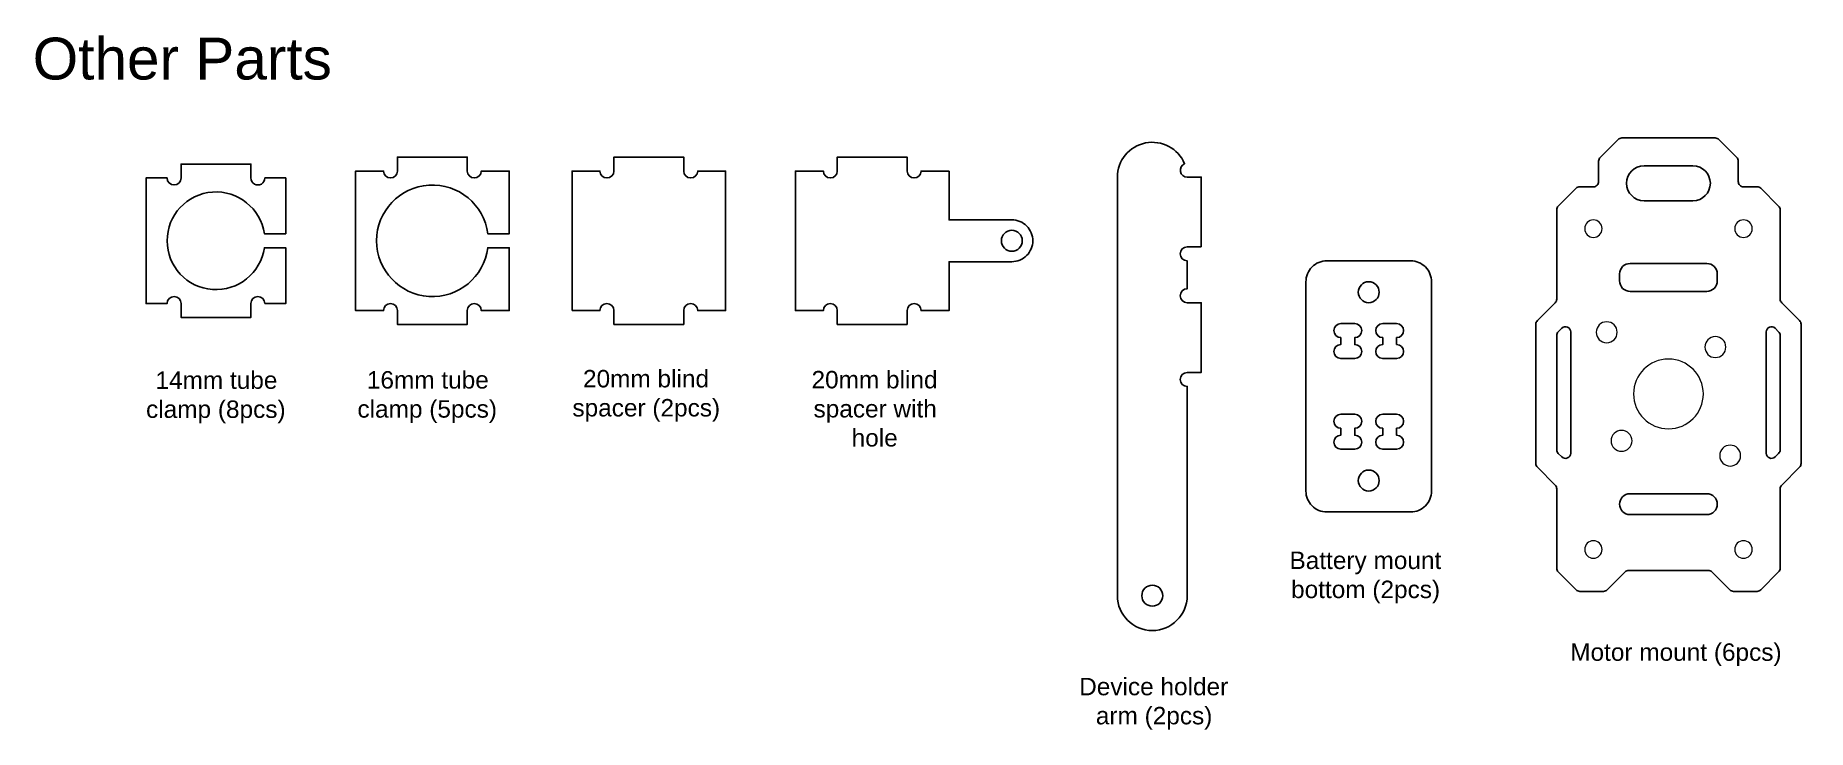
# Paper-space layout 'Other Parts' of a CAD drawing. Header units: millimetres. Extents: x 4 to 258, y 97 to 197.
# The model-space entities are those that its viewports show. They can reach past a viewport. Long polylines and large blocks are cut down to what shows.
import ezdxf

# ---------------------------------------------------------------- set-up
doc = ezdxf.new("R2010")
doc.units = ezdxf.units.MM
doc.layers.get('0').update_dxf_attribs({"color": 2})
for name, color, linetype in [('CNC', 7, 'Continuous'), ('Text', 250, 'Continuous'), ('Viewports', 1, 'Continuous')]:
    doc.layers.add(name, color=color, linetype=linetype)
doc.layers.get('0').off()
doc.layers.get('Viewports').off()
doc.styles.add('ISO Proportional', font='isocp.shx')

# ---------------------------------------------------------------- blocks, each defined once
blk = doc.blocks.new('GFH Screw Hole')
blk.add_circle((0, 0), 1.5)

msp = doc.modelspace()

# ---------------------------------------------------------------- linework, layer by layer
at = {"layer": 'CNC'}
for points in [[(1671, 20), (1671, 30), (1669, 30, -0.819804), (1668.62, 31.92, 0.819804), (1659, 30), (1659, -30, 1), (1669, -30), (1669, 0, -1), (1669, 2), (1671, 2), (1671, 12), (1669, 12, -1), (1669, 14), (1669, 18, -1), (1669, 20)], [(1190.31, 31.7, 0.198912), (1189.78, 31.48), (1187.22, 28.92, 0.198912), (1187, 28.39), (1187, 25.45, -0.414214), (1186.25, 24.7), (1184.31, 24.7, 0.198912), (1183.78, 24.48), (1181.22, 21.92, 0.198912), (1181, 21.39), (1181, 8.61, -0.198912), (1180.78, 8.08), (1178.22, 5.52, 0.198912), (1178, 4.99), (1178, -14.99, 0.198912), (1178.22, -15.52), (1180.78, -18.08, -0.198912), (1181, -18.61), (1181, -29.99, 0.198912), (1181.22, -30.52), (1183.78, -33.08, 0.198912), (1184.31, -33.3), (1187.69, -33.3, 0.198912), (1188.22, -33.08), (1190.78, -30.52, -0.198912), (1191.31, -30.3), (1202.69, -30.3, -0.198912), (1203.22, -30.52), (1205.78, -33.08, 0.198912), (1206.31, -33.3), (1209.69, -33.3, 0.198912), (1210.22, -33.08), (1212.78, -30.52, 0.198912), (1213, -29.99), (1213, -18.61, -0.198912), (1213.22, -18.08), (1215.78, -15.52, 0.198912), (1216, -14.99), (1216, 4.99, 0.198912), (1215.78, 5.52), (1213.22, 8.08, -0.198912), (1213, 8.61), (1213, 21.39, 0.198912), (1212.78, 21.92), (1210.22, 24.48, 0.198912), (1209.69, 24.7), (1207.75, 24.7, -0.414214), (1207, 25.45), (1207, 28.39, 0.198912), (1206.78, 28.92), (1204.22, 31.48, 0.198912), (1203.69, 31.7)], [(1193.5, 22.7, -1), (1193.5, 27.7), (1200.5, 27.7, -1), (1200.5, 22.7)], [(1689, -18), (1701, -18, 0.414214), (1704, -15), (1704, 15, 0.414214), (1701, 18), (1689, 18, 0.414214), (1686, 15), (1686, -15, 0.414214)], [(1191.5, 9.7, -0.414214), (1190, 11.2), (1190, 12.2, -0.414214), (1191.5, 13.7), (1202.5, 13.7, -0.414214), (1204, 12.2), (1204, 11.2, -0.414214), (1202.5, 9.7)], [(1417, -9, 0.999395), (1415, -9), (1415, -11), (1405, -11), (1405, -9, 1), (1403, -9), (1400, -9), (1400, 9), (1403, 9, 1), (1405, 9), (1405, 11), (1410, 11), (1415, 11), (1415, 9, 1.000605), (1417, 9), (1420, 9), (1420, 1), (1416.93, 1, 13.928203), (1416.93, -1), (1420, -1), (1420, -9)], [(1446, -10), (1446, -12), (1436, -12), (1436, -10, 0.998963), (1434, -10), (1430, -10), (1430, 10), (1434, 10, 0.998964), (1436, 10), (1436, 12), (1446, 12), (1446, 10, 0.999119), (1448, 10), (1452, 10), (1452, 1), (1448.94, 1, 15.937253), (1448.94, -1), (1452, -1), (1452, -10), (1448, -10, 0.999482)], [(1461, -10), (1461, 10), (1465, 10, 0.998964), (1467, 10), (1467, 12), (1477, 12), (1477, 10, 0.999119), (1479, 10), (1483, 10), (1483, -10), (1479, -10, 0.999482), (1477, -10), (1477, -12), (1467, -12), (1467, -10, 0.998963), (1465, -10)], [(1693, 4, 1), (1693, 6), (1693, 7, 1), (1693, 9), (1692, 9), (1691, 9, 1), (1691, 7), (1691, 6, 1), (1691, 4)], [(1699, 6, -1), (1699, 4), (1697, 4, -1), (1697, 6), (1697, 7, -1), (1697, 9), (1698, 9), (1699, 9, -1), (1699, 7)], [(1183, -13.49, -0.668179), (1181.72, -14.02), (1181.22, -13.52, -0.198912), (1181, -12.99), (1181, 3.39, -0.198912), (1181.22, 3.92), (1181.72, 4.42, -0.668179), (1183, 3.89)], [(1211, 3.89, -0.668179), (1212.28, 4.42), (1212.78, 3.92, -0.198912), (1213, 3.39), (1213, -12.99, -0.198912), (1212.78, -13.52), (1212.28, -14.02, -0.668179), (1211, -13.49)], [(1693, -4, -1), (1693, -6), (1693, -7, -1), (1693, -9), (1692, -9), (1691, -9, -1), (1691, -7), (1691, -6, -1), (1691, -4)], [(1699, -6, 1), (1699, -4), (1697, -4, 1), (1697, -6), (1697, -7, 1), (1697, -9), (1698, -9), (1699, -9, 1), (1699, -7)], [(1202.5, -19.3, -1), (1202.5, -22.3), (1191.5, -22.3, -1), (1191.5, -19.3)]]:
    msp.add_lwpolyline(points, format="xyb", close=True, dxfattribs=at)
msp.add_lwpolyline([(1515, 10), (1515, 3), (1524, 3, -0.414214), (1527, 0), (1527, 0, -0.414214), (1524, -3), (1515, -3), (1515, -10), (1511, -10, 0.999482), (1509, -10), (1509, -12), (1499, -12), (1499, -10, 0.998963), (1497, -10), (1493, -10), (1493, 10), (1497, 10, 0.998964), (1499, 10), (1499, 12), (1509, 12), (1509, 10, 0.999119), (1511, 10), (1515, 10)], format="xyb", dxfattribs=at)
at = {"layer": 'CNC', "lineweight": 0, "extrusion": (0, 0, -1)}
for centre, radius in [((-1186.25, 18.7), 1.25), ((-1207.75, 18.7), 1.25), ((-1188.16, 3.84), 1.5), ((-1203.72, 1.72), 1.5), ((-1197, -5), 5), ((-1190.28, -11.72), 1.5), ((-1205.84, -13.84), 1.5), ((-1186.25, -27.3), 1.25), ((-1207.75, -27.3), 1.25)]:
    msp.add_circle(centre, radius, dxfattribs=at)
at = {"layer": 'CNC'}
for centre in [(1524, 0), (1664, -30)]:
    msp.add_circle(centre, 1.5, dxfattribs=at)

# ---------------------------------------------------------------- block references
at = {"layer": 'CNC', "xscale": -1, "rotation": 180}
msp.add_blockref('GFH Screw Hole', (1695, 13.5), dxfattribs=at)
at = {"layer": 'CNC'}
msp.add_blockref('GFH Screw Hole', (1695, -13.5), dxfattribs=at)

psp = doc.layouts.new('Other Parts')

# ---------------------------------------------------------------- texts
at = {"layer": 'Text', "attachment_point": 1, "style": 'ISO Proportional'}
for s, width, heights, insert, char_height in [('{\\fArial|b0|i0|c0|p0;Other Parts}', 119.6335, [8.54], (4.09, 196.26), 6), ('\\pi3.7843;{\\fArial|b0|i0|c0|p0;14mm tube \\P\\pi2.4371;clamp (8pcs)}', 24.4853, [0], (17.89, 148.41), 2.5), ('\\pi3.7843;{\\fArial|b0|i0|c0|p0;16mm tube \\P\\pi2.4371;clamp (5pcs)}', 24.4853, [0], (48.17, 148.45), 2.5), ('\\pi3.375;{\\fArial|b0|i0|c0|p0;20mm blind \\P\\pi1.8573;spacer (2pcs)}', 24.4853, [0], (79.54, 148.62), 2.5), ('\\pi3.375;{\\fArial|b0|i0|c0|p0;20mm blind \\P\\pi3.6649;spacer with \\P\\pi9.1219;hole}', 24.4853, [0], (112.27, 148.48), 2.5), ('\\pi1.6015;{\\fArial|b0|i0|c0|p0;Battery mount \\P\\pi1.8232;bottom (2pcs)}', 24.4853, [0], (182.51, 122.58), 2.5), ('{\\fArial|b0|i0|c0|p0;Motor mount (6pcs)}', 31.9204, [2.53], (224.32, 109.42), 2.5), ('\\pi1.7038;{\\fArial|b0|i0|c0|p0;Device holder \\P\\pi4.0912;arm (2pcs)}', 24.4853, [0], (152.28, 104.48), 2.5)]:
    psp.add_mtext_dynamic_manual_height_columns(s, width=width, gutter_width=12.5, heights=heights, dxfattribs=dict(at, insert=insert, char_height=char_height))

# ---------------------------------------------------------------- viewports
at = {"layer": 'Viewports', "view_target_point": (491.02, -3.75)}
psp.add_viewport(center=(83.71, 167.56), size=(129.5, 28.6539), view_center_point=(972.35, 4.17), view_height=28.6539, dxfattribs=at)
for center, size, view_center_point, view_height, status in [((183.05, 145.97), (53.47, 72.628), (1191.57, 3.46), 72.628, 3), ((238.41, 149.31), (39.81, 66.528), (706, 2.88), 66.528, 4)]:
    psp.add_viewport(center=center, size=size, view_center_point=view_center_point, view_height=view_height, status=status, dxfattribs=at)

doc.saveas('drawing.dxf')
